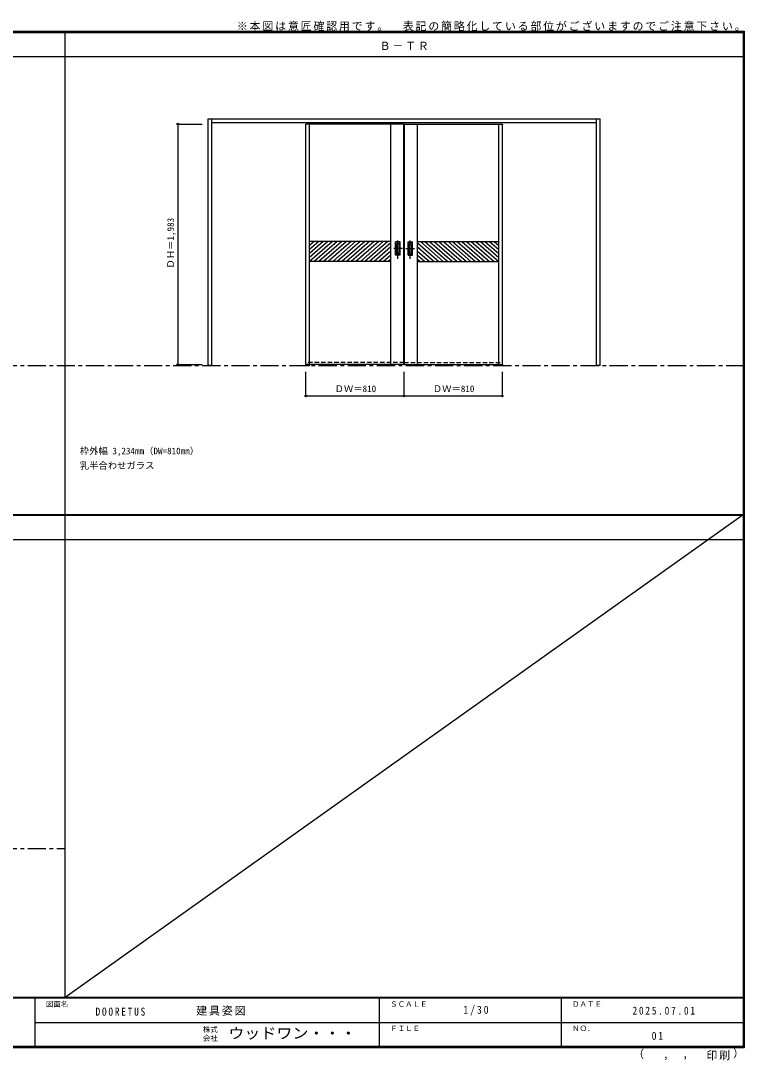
# Model space of a CAD drawing. Units: millimetres, scale not verified. Extents: x -6000 to 5700, y -4307 to 4260.
# Drawn here: x -267 to 5700, y -4307 to 4260 of the extents above; entities that cross this region are included whole.
import ezdxf
from ezdxf.enums import TextEntityAlignment as Align

# ---------------------------------------------------------------- set-up
doc = ezdxf.new("R2010")
doc.units = ezdxf.units.MM
doc.header["$LTSCALE"] = 30
doc.header["$PDMODE"] = 32
doc.header["$PDSIZE"] = 15
doc.linetypes.add('CHAIN1', pattern=[8, 5, -1, 1, -1])
doc.linetypes.add('DASHED1', pattern=[1.8, 1.2, -0.6])
for name, color, linetype in [('0-1_通り芯', 7, 'CHAIN1'), ('0-2_扉', 4, 'DASHED1'), ('0-4_枠', 3, 'Continuous'), ('0-6_引手', 7, 'Continuous'), ('0-A_文字', 7, 'Continuous'), ('0-B_寸法', 7, 'Continuous'), ('0-C_ハッチ', 4, 'DASHED1'), ('F-1_枠', 6, 'Continuous'), ('F-A_文字', 7, 'Continuous')]:
    doc.layers.add(name, color=color, linetype=linetype)
doc.styles.add('ＭＳ ゴシック', font='')
doc.styles.get('ＭＳ ゴシック').set_extended_font_data('MS Gothic')

msp = doc.modelspace()

# ---------------------------------------------------------------- linework, layer by layer
at = {"layer": '0-1_通り芯'}
for p, q in [((-5490, 1418), (5690, 1418)), ((-5490, -2562.5), (100, -2562.5))]:
    msp.add_line(p, q, dxfattribs=at)
at = {"layer": '0-2_扉', "color": 7, "linetype": 'Continuous'}
for p, q in [((2895, 3409.5), (2085, 3409.5)), ((2085, 1426.5), (2085, 3409.5)), ((2115, 1426.5), (2115, 3409.5)), ((2785, 1426.5), (2785, 3409.5)), ((2893, 1426.5), (2893, 3409.5)), ((2895, 3409.5), (3705, 3409.5)), ((2895, 1426.5), (2895, 3409.5)), ((2895, 1426.5), (2895, 3409.5)), ((2897, 1426.5), (2897, 3409.5)), ((3005, 1426.5), (3005, 3409.5)), ((3675, 1426.5), (3675, 3409.5)), ((3705, 1426.5), (3705, 3409.5)), ((2785, 2441.5), (2115, 2441.5)), ((3005, 2441.5), (3675, 2441.5)), ((2785, 2276.5), (2115, 2276.5)), ((3005, 2276.5), (3675, 2276.5)), ((2895, 1426.5), (2085, 1426.5)), ((2895, 1426.5), (3705, 1426.5))]:
    msp.add_line(p, q, dxfattribs=at)
at = {"layer": '0-2_扉'}
for p, q in [((2085, 3409.5), (2085, 3405.5)), ((3705, 3409.5), (3705, 3405.5))]:
    msp.add_line(p, q, dxfattribs=at)
at = {"layer": '0-2_扉', "color": 7}
for q in [(2085, 1444.5), (3705, 1444.5)]:
    msp.add_line((2895, 1444.5), q, dxfattribs=at)
at = {"layer": '0-4_枠'}
for p, q in [((1278, 1418), (1278, 3453)), ((1278, 3453), (4512, 3453)), ((1308, 1418), (1308, 3453)), ((4482, 1418), (4482, 3453)), ((4512, 1418), (4512, 3453)), ((1308, 3423), (4482, 3423)), ((1308, 1418), (1278, 1418)), ((2085, 1426.5), (2085, 1418)), ((2085, 1418), (2115, 1418)), ((2115, 1426.5), (2115, 1418)), ((3675, 1426.5), (3675, 1418)), ((3675, 1418), (3705, 1418)), ((3705, 1426.5), (3705, 1418)), ((4512, 1418), (4482, 1418))]:
    msp.add_line(p, q, dxfattribs=at)
at = {"layer": '0-4_枠', "color": 4, "linetype": 'DASHED1'}
for p, q in [((2085, 1426), (2085, 3423)), ((2115, 1426), (2115, 3423)), ((3675, 1426), (3675, 3423)), ((3705, 1426), (3705, 3423))]:
    msp.add_line(p, q, dxfattribs=at)
at = {"layer": '0-6_引手'}
for p, q in [((2863, 2439), (2825, 2439)), ((2825, 2329), (2825, 2439)), ((2856.5, 2423), (2831.5, 2423)), ((2831.5, 2345), (2831.5, 2423)), ((2856.5, 2345), (2856.5, 2423)), ((2863, 2329), (2863, 2439)), ((2927, 2439), (2965, 2439)), ((2927, 2329), (2927, 2439)), ((2933.5, 2423), (2958.5, 2423)), ((2933.5, 2345), (2933.5, 2423)), ((2958.5, 2345), (2958.5, 2423)), ((2965, 2329), (2965, 2439)), ((2863, 2329), (2825, 2329)), ((2856.5, 2345), (2831.5, 2345)), ((2927, 2329), (2965, 2329)), ((2933.5, 2345), (2958.5, 2345))]:
    msp.add_line(p, q, dxfattribs=at)
at = {"layer": '0-6_引手', "linetype": 'DASHED1'}
for p, q in [((2828, 2333), (2828, 2435)), ((2962, 2333), (2962, 2435)), ((2860, 2333), (2828, 2333)), ((2930, 2333), (2962, 2333))]:
    msp.add_line(p, q, dxfattribs=at)
at = {"layer": '0-6_引手', "linetype": 'CHAIN1'}
for p, q in [((2844, 2298.77), (2844, 2469.62)), ((2946, 2298.77), (2946, 2469.62)), ((2882.07, 2384), (2809.56, 2384)), ((2907.93, 2384), (2980.43, 2384))]:
    msp.add_line(p, q, dxfattribs=at)
at = {"layer": '0-6_引手', "linetype": 'DASHED1'}
for points in [[(2860, 2333), (2860, 2435), (2828, 2435)], [(2930, 2333), (2930, 2435), (2962, 2435)]]:
    msp.add_lwpolyline(points, dxfattribs=at)
at = {"layer": '0-B_寸法', "color": 4}
for p, q in [((1028, 3409.5), (1228, 3409.5)), ((1028, 3409.5), (1028, 1426.5)), ((1028, 1426.5), (1228, 1426.5)), ((2085, 1168), (2085, 1368)), ((2895, 1168), (2895, 1368)), ((3705, 1168), (3705, 1368)), ((2085, 1168), (3705, 1168))]:
    msp.add_line(p, q, dxfattribs=at)
at = {"layer": '0-B_寸法'}
for p in [(1028, 3409.5), (1028, 1426.5), (2085, 1168), (2895, 1168), (3705, 1168)]:
    msp.add_point(p, dxfattribs=at)
at = {"layer": '0-C_ハッチ', "linetype": 'Continuous'}
for p, q in [((2228.49, 2441.5), (2115, 2342.66)), ((2190.42, 2441.5), (2115, 2375.81)), ((2266.55, 2441.5), (2115, 2309.5)), ((2152.36, 2441.5), (2115, 2408.96)), ((2304.61, 2441.5), (2115.17, 2276.5)), ((2342.68, 2441.5), (2153.23, 2276.5)), ((2380.74, 2441.5), (2191.3, 2276.5)), ((2418.81, 2441.5), (2229.36, 2276.5)), ((2456.87, 2441.5), (2267.43, 2276.5)), ((2494.94, 2441.5), (2305.49, 2276.5)), ((2533, 2441.5), (2343.56, 2276.5)), ((2571.07, 2441.5), (2381.62, 2276.5)), ((2609.13, 2441.5), (2419.69, 2276.5)), ((2647.19, 2441.5), (2457.75, 2276.5)), ((2685.26, 2441.5), (2495.81, 2276.5)), ((2723.32, 2441.5), (2533.88, 2276.5)), ((2761.39, 2441.5), (2571.94, 2276.5)), ((2785, 2428.91), (2610.01, 2276.5)), ((3005, 2428.91), (3179.99, 2276.5)), ((3028.61, 2441.5), (3218.05, 2276.5)), ((3066.67, 2441.5), (3256.12, 2276.5)), ((3104.74, 2441.5), (3294.18, 2276.5)), ((3142.8, 2441.5), (3332.25, 2276.5)), ((3180.87, 2441.5), (3370.31, 2276.5)), ((3218.93, 2441.5), (3408.38, 2276.5)), ((3257, 2441.5), (3446.44, 2276.5)), ((3295.06, 2441.5), (3484.51, 2276.5)), ((3333.13, 2441.5), (3522.57, 2276.5)), ((3371.19, 2441.5), (3560.63, 2276.5)), ((3409.25, 2441.5), (3598.7, 2276.5)), ((3447.32, 2441.5), (3636.76, 2276.5)), ((3485.38, 2441.5), (3674.83, 2276.5)), ((3523.45, 2441.5), (3675, 2309.5)), ((3561.51, 2441.5), (3675, 2342.66)), ((3599.58, 2441.5), (3675, 2375.81)), ((3637.64, 2441.5), (3675, 2408.96)), ((2785, 2395.76), (2648.07, 2276.5)), ((2785, 2362.61), (2686.14, 2276.5)), ((2785, 2329.45), (2724.2, 2276.5)), ((3005, 2395.76), (3141.93, 2276.5)), ((3005, 2362.61), (3103.86, 2276.5)), ((3005, 2329.45), (3065.8, 2276.5)), ((2785, 2296.3), (2762.27, 2276.5)), ((3005, 2296.3), (3027.73, 2276.5))]:
    msp.add_line(p, q, dxfattribs=at)
at = {"layer": 'F-1_枠'}
for p, q in [((-6000, 4175), (5700, 4175)), ((-6000, 4170), (5700, 4170)), ((-6000, 4165), (5700, 4165)), ((100, -3790), (100, 4175)), ((5690, 4175), (5690, -4205)), ((5695, 4175), (5695, -4205)), ((5700, 4175), (5700, -4205)), ((-6000, 3965), (5700, 3965)), ((-6000, 190.5), (5700, 190.5)), ((-6000, 187.5), (5700, 187.5)), ((-6000, 184.5), (5700, 184.5)), ((-6000, -15.5), (5700, -15.5)), ((5700, -3790), (-6000, -3790)), ((5700, -3795), (-6000, -3795)), ((-150, -3795), (-150, -4195)), ((2690, -3795), (2690, -4195)), ((4190, -3795), (4190, -4195)), ((-150, -3995), (5690, -3995.01)), ((5700, -4195), (-6000, -4195)), ((5700, -4200), (-6000, -4200)), ((5700, -4205), (-6000, -4205))]:
    msp.add_line(p, q, dxfattribs=at)
at = {"layer": 'F-A_文字'}
msp.add_line((5690, 187.5), (100, -3790), dxfattribs=at)

# ---------------------------------------------------------------- texts
at = {"layer": '0-A_文字', "style": 'ＭＳ ゴシック'}
for s, p in [('枠外幅 3,234mm（DW=810mm）', (220, 670.5)), ('乳半合わせガラス', (220, 550.5))]:
    msp.add_text(s, height=54.99, dxfattribs=at).set_placement(p, align=Align.BOTTOM_LEFT)
at = {"layer": '0-A_文字', "char_height": 65.98, "attachment_point": 7, "style": 'ＭＳ ゴシック'}
for s, insert in [('\\T1.17;※本図は意匠確認用です。\u3000表記の簡略化している部位がございますのでご注意下さい。', (1515, 4175)), ('\\T1.17;Ｂ－ＴＲ', (2692.5, 4020))]:
    msp.add_mtext(s, dxfattribs=dict(at, insert=insert))
at = {"layer": '0-B_寸法', "style": 'ＭＳ ゴシック'}
msp.add_text('ＤＨ＝1,983', height=54.99, rotation=90, dxfattribs=at).set_placement((1013, 2217.75), align=Align.BOTTOM_LEFT)
for p in [(2321.25, 1183), (3131.25, 1183)]:
    msp.add_text('ＤＷ＝810', height=54.99, dxfattribs=at).set_placement(p, align=Align.BOTTOM_LEFT)
at = {"layer": 'F-A_文字', "style": 'ＭＳ ゴシック'}
for s, height, p in [('図面名', 43.99, (-60, -3880)), ('ＳＣＡＬＥ', 43.99, (2780, -3880)), ('ＤＡＴＥ', 43.99, (4280, -3880)), ('株式', 43.99, (1235, -4089)), ('ＦＩＬＥ', 43.99, (2780, -4080)), ('ＮＯ．', 43.99, (4280, -4080)), ('会社', 43.99, (1235, -4161)), ('（', 65.98, (4784.03, -4308.31)), (',', 65.98, (5031.28, -4308.31)), (',', 65.98, (5190.2, -4305.53)), ('）', 65.98, (5608.4, -4304.13))]:
    msp.add_text(s, height=height, dxfattribs=at).set_placement(p, align=Align.BOTTOM_LEFT)
at = {"layer": 'F-A_文字', "style": 'ＭＳ ゴシック', "width": 1.1}
msp.add_text('ウッドワン・・・', height=87.98, dxfattribs=at).set_placement((1445, -4155), align=Align.BOTTOM_LEFT)
at = {"layer": 'F-A_文字', "char_height": 65.98, "attachment_point": 7, "style": 'ＭＳ ゴシック'}
for s, insert in [('\\T1.38;\\W0.9;1/30', (3383.75, -3940)), ('\\T1.39;\\W0.85;DOORETUS', (350, -3940.79)), ('\\T1.17;建具姿図', (1180.42, -3940)), ('\\T1.39;\\W0.85;2025.07.01', (4778.75, -3932.5)), ('\\T1.36;\\W0.9;01', (4936.25, -4140)), ('\\T1.17;印刷', (5388.15, -4306.92))]:
    msp.add_mtext(s, dxfattribs=dict(at, insert=insert))

doc.saveas('drawing.dxf')
